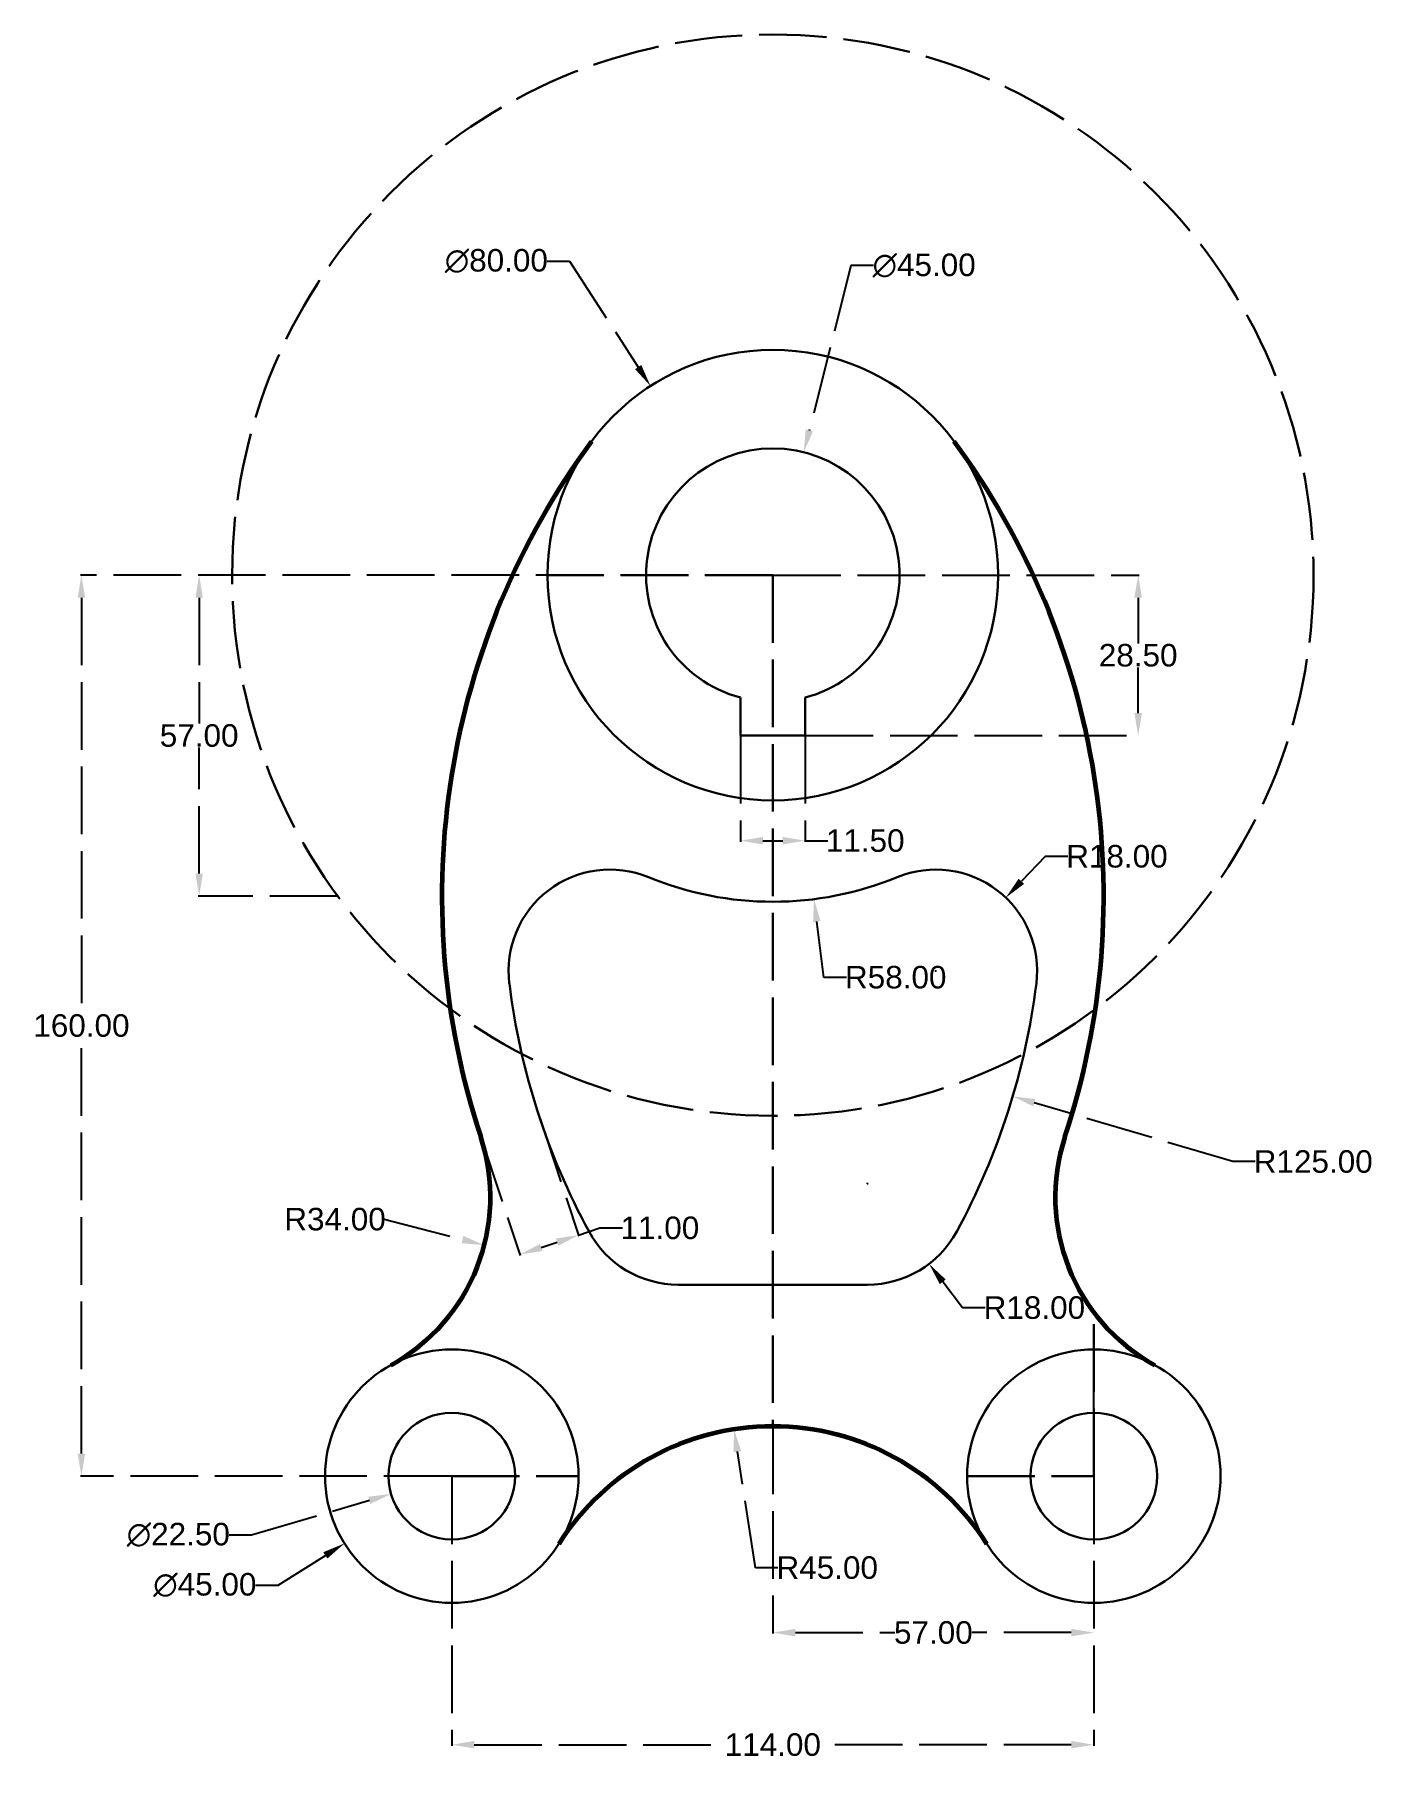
# Model space of a CAD drawing. Header units: metres. Extents: x -102 to 135, y -195 to 111.
import ezdxf

# ---------------------------------------------------------------- set-up
doc = ezdxf.new("R2010")
doc.units = ezdxf.units.M
doc.header["$MEASUREMENT"] = 0
doc.linetypes.add('ACAD_ISO02W100', pattern=[15, 12, -3])
for name, color, linetype, lineweight in [('Layer1', 170, 'Continuous', 60), ('Layer2', 80, 'Continuous', 30), ('Layer4', 50, 'ACAD_ISO02W100', 30)]:
    doc.layers.add(name, color=color, linetype=linetype, lineweight=lineweight)
doc.layers.add('Layer3', color=8, linetype='ACAD_ISO02W100', lineweight=30, plot=False)
doc.styles.get("Standard").update_dxf_attribs({"font": 'arial.ttf'})
doc.dimstyles.get("Standard").update_dxf_attribs({"dimtxt": 4, "dimasz": 4, "dimexe": 0.18, "dimexo": 0.0625, "dimgap": 0.09, "dimtad": 0, "dimtih": 1, "dimtoh": 1, "dimzin": 0, "dimdsep": 46, "dimtxsty": 'Standard', "dimcen": 0.09, "dimadec": 0, "dimazin": 0, "dimtfac": 1, "dimtofl": 0, "dimtmove": 0, "dimatfit": 3, "dimfxl": 1, "dimtolj": 1, "dimtzin": 0, "dimarcsym": 0})

# ---------------------------------------------------------------- blocks, each defined once
blk = doc.blocks.new('*D2')
at = {"layer": 'Defpoints', "color": 0, "transparency": 16777216}
for p in [(28.72, 14.94), (-94.04, -145.06), (-28.28, -145.06)]:
    blk.add_point(p, dxfattribs=at)
at = {"layer": 'Layer4', "color": 0, "lineweight": -2, "transparency": 16777216}
for p, q in [((28.66, 14.94), (-94.22, 14.94)), ((-94.04, 10.94), (-94.04, -62.92)), ((-94.04, -141.06), (-94.04, -67.19)), ((-28.34, -145.06), (-94.22, -145.06))]:
    blk.add_line(p, q, dxfattribs=at)
at = {"layer": 'Layer4', "color": 0, "transparency": 16777216}
for points in [[(-94.71, 10.94), (-93.38, 10.94), (-94.04, 14.94)], [(-94.71, -141.06), (-93.38, -141.06), (-94.04, -145.06)]]:
    blk.add_solid(points, dxfattribs=at)
at = {"layer": 'Layer4', "color": 0, "transparency": 16777216, "insert": (-94.04, -65.06), "char_height": 4, "attachment_point": 5}
blk.add_mtext('\\A1;160.00', dxfattribs=at)
blk = doc.blocks.new('*D3')
at = {"layer": 'Defpoints', "color": 0, "transparency": 16777216}
for p in [(28.72, 14.94), (-73.14, -42.06), (-48.52, -42.06)]:
    blk.add_point(p, dxfattribs=at)
at = {"layer": 'Layer4', "color": 0, "lineweight": -2, "transparency": 16777216}
for p, q in [((28.66, 14.94), (-73.32, 14.94)), ((-73.14, 10.94), (-73.14, -11.42)), ((-73.14, -38.06), (-73.14, -15.69)), ((-48.59, -42.06), (-73.32, -42.06))]:
    blk.add_line(p, q, dxfattribs=at)
at = {"layer": 'Layer4', "color": 0, "transparency": 16777216}
for points in [[(-73.8, 10.94), (-72.47, 10.94), (-73.14, 14.94)], [(-73.8, -38.06), (-72.47, -38.06), (-73.14, -42.06)]]:
    blk.add_solid(points, dxfattribs=at)
at = {"layer": 'Layer4', "color": 0, "transparency": 16777216, "insert": (-73.14, -13.56), "char_height": 4, "attachment_point": 5}
blk.add_mtext('\\A1;57.00', dxfattribs=at)
blk = doc.blocks.new('*D4')
at = {"layer": 'Defpoints', "color": 0, "transparency": 16777216}
for p in [(-48.52, -42.06), (71.31, -77.61)]:
    blk.add_point(p, dxfattribs=at)
at = {"layer": 'Layer4', "color": 0, "lineweight": -2, "transparency": 16777216}
for p, q in [((-48.61, -42.06), (-48.43, -42.06)), ((-48.52, -42.15), (-48.52, -41.97)), ((110.37, -89.21), (75.15, -78.75)), ((114.37, -89.21), (110.37, -89.21))]:
    blk.add_line(p, q, dxfattribs=at)
at = {"layer": 'Layer4', "color": 0, "transparency": 16777216}
blk.add_solid([(75.34, -78.11), (74.96, -79.39), (71.31, -77.61)], dxfattribs=at)
at = {"layer": 'Layer4', "color": 0, "transparency": 16777216, "insert": (124.67, -89.21), "char_height": 4, "attachment_point": 5}
blk.add_mtext('\\A1;R125.00', dxfattribs=at)
blk = doc.blocks.new('*D5')
at = {"layer": 'Defpoints', "color": 0, "transparency": 16777216}
for p in [(-12.69, -81.35), (-23.14, -84.81), (-5.77, -102.25)]:
    blk.add_point(p, dxfattribs=at)
at = {"layer": 'Layer4', "color": 0, "lineweight": -2, "transparency": 16777216}
for p, q in [((-12.67, -81.41), (-5.72, -102.42)), ((-23.12, -84.87), (-16.16, -105.88)), ((-5.77, -102.25), (-1.98, -100.99)), ((-1.98, -100.99), (2.02, -100.99)), ((-12.42, -104.45), (-9.57, -103.51))]:
    blk.add_line(p, q, dxfattribs=at)
at = {"layer": 'Layer4', "color": 0, "transparency": 16777216}
for points in [[(-12.63, -103.82), (-12.21, -105.08), (-16.22, -105.71)], [(-9.78, -102.87), (-9.36, -104.14), (-5.77, -102.25)]]:
    blk.add_solid(points, dxfattribs=at)
at = {"layer": 'Layer4', "color": 0, "transparency": 16777216, "insert": (8.67, -100.99), "char_height": 4, "attachment_point": 5}
blk.add_mtext('\\A1;11.00', dxfattribs=at)
blk = doc.blocks.new('*D6')
at = {"layer": 'Defpoints', "color": 0, "transparency": 16777216}
for p in [(22.97, -13.56), (34.47, -13.56), (34.47, -32.22)]:
    blk.add_point(p, dxfattribs=at)
at = {"layer": 'Layer4', "color": 0, "lineweight": -2, "transparency": 16777216}
for p, q in [((22.97, -13.62), (22.97, -32.4)), ((34.47, -13.62), (34.47, -32.4)), ((26.97, -32.22), (30.47, -32.22)), ((34.47, -32.22), (38.47, -32.22))]:
    blk.add_line(p, q, dxfattribs=at)
at = {"layer": 'Layer4', "color": 0, "transparency": 16777216}
for points in [[(26.97, -31.55), (26.97, -32.88), (22.97, -32.22)], [(30.47, -31.55), (30.47, -32.88), (34.47, -32.22)]]:
    blk.add_solid(points, dxfattribs=at)
at = {"layer": 'Layer4', "color": 0, "transparency": 16777216, "insert": (45.12, -32.22), "char_height": 4, "attachment_point": 5}
blk.add_mtext('\\A1;11.50', dxfattribs=at)
blk = doc.blocks.new('*D7')
at = {"layer": 'Defpoints', "color": 0, "transparency": 16777216}
for p in [(6.99, 48.53), (50.45, -18.64)]:
    blk.add_point(p, dxfattribs=at)
at = {"layer": 'Layer4', "color": 0, "lineweight": -2, "transparency": 16777216}
for p, q in [((-11.36, 70.72), (-7.36, 70.72)), ((-7.36, 70.72), (4.82, 51.89)), ((28.63, 14.94), (28.81, 14.94)), ((28.72, 14.85), (28.72, 15.03))]:
    blk.add_line(p, q, dxfattribs=at)
at = {"layer": 'Layer4', "color": 0, "transparency": 16777216}
blk.add_solid([(5.38, 52.25), (4.26, 51.52), (6.99, 48.53)], dxfattribs=at)
at = {"layer": 'Layer4', "color": 0, "transparency": 16777216, "insert": (-20.37, 70.72), "char_height": 4, "attachment_point": 5}
blk.add_mtext('\\A1;∅80.00', dxfattribs=at)
blk = doc.blocks.new('*D8')
at = {"layer": 'Defpoints', "color": 0, "transparency": 16777216}
for p in [(34.22, 36.76), (23.22, -6.87)]:
    blk.add_point(p, dxfattribs=at)
at = {"layer": 'Layer4', "color": 0, "lineweight": -2, "transparency": 16777216}
for p, q in [((42.58, 69.91), (35.2, 40.64)), ((46.58, 69.91), (42.58, 69.91)), ((28.63, 14.94), (28.81, 14.94)), ((28.72, 14.85), (28.72, 15.03))]:
    blk.add_line(p, q, dxfattribs=at)
at = {"layer": 'Layer4', "color": 0, "transparency": 16777216}
blk.add_solid([(34.55, 40.8), (35.85, 40.48), (34.22, 36.76)], dxfattribs=at)
at = {"layer": 'Layer4', "color": 0, "transparency": 16777216, "insert": (55.59, 69.91), "char_height": 4, "attachment_point": 5}
blk.add_mtext('\\A1;∅45.00', dxfattribs=at)
blk = doc.blocks.new('*D9')
at = {"layer": 'Defpoints', "color": 0, "transparency": 16777216}
for p in [(28.72, 14.94), (34.47, -13.56), (93.59, -13.56)]:
    blk.add_point(p, dxfattribs=at)
at = {"layer": 'Layer4', "color": 0, "lineweight": -2, "transparency": 16777216}
for p, q in [((28.78, 14.94), (93.77, 14.94)), ((93.59, 10.94), (93.59, 2.83)), ((93.59, -9.56), (93.59, -1.44)), ((34.53, -13.56), (93.77, -13.56))]:
    blk.add_line(p, q, dxfattribs=at)
at = {"layer": 'Layer4', "color": 0, "transparency": 16777216}
for points in [[(92.92, 10.94), (94.26, 10.94), (93.59, 14.94)], [(92.92, -9.56), (94.26, -9.56), (93.59, -13.56)]]:
    blk.add_solid(points, dxfattribs=at)
at = {"layer": 'Layer4', "color": 0, "transparency": 16777216, "insert": (93.59, 0.69), "char_height": 4, "attachment_point": 5}
blk.add_mtext('\\A1;28.50', dxfattribs=at)
blk = doc.blocks.new('*D10')
at = {"layer": 'Defpoints', "color": 0, "transparency": 16777216}
for p in [(28.72, 14.94), (36.03, -42.59)]:
    blk.add_point(p, dxfattribs=at)
at = {"layer": 'Layer4', "color": 0, "lineweight": -2, "transparency": 16777216}
for p, q in [((28.63, 14.94), (28.81, 14.94)), ((28.72, 14.85), (28.72, 15.03)), ((37.79, -56.48), (36.53, -46.56)), ((41.79, -56.48), (37.79, -56.48))]:
    blk.add_line(p, q, dxfattribs=at)
at = {"layer": 'Layer4', "color": 0, "transparency": 16777216}
blk.add_solid([(37.19, -46.48), (35.87, -46.65), (36.03, -42.59)], dxfattribs=at)
at = {"layer": 'Layer4', "color": 0, "transparency": 16777216, "insert": (50.54, -56.48), "char_height": 4, "attachment_point": 5}
blk.add_mtext('\\A1;R58.00', dxfattribs=at)
blk = doc.blocks.new('*D11')
at = {"layer": 'Defpoints', "color": 0, "transparency": 16777216}
for p in [(70.09, -42.32), (57.65, -55.34)]:
    blk.add_point(p, dxfattribs=at)
at = {"layer": 'Layer4', "color": 0, "lineweight": -2, "transparency": 16777216}
for p, q in [((77.08, -35.01), (72.85, -39.43)), ((81.08, -35.01), (77.08, -35.01)), ((57.56, -55.34), (57.74, -55.34)), ((57.65, -55.43), (57.65, -55.25))]:
    blk.add_line(p, q, dxfattribs=at)
at = {"layer": 'Layer4', "color": 0, "transparency": 16777216}
blk.add_solid([(72.37, -38.97), (73.33, -39.89), (70.09, -42.32)], dxfattribs=at)
at = {"layer": 'Layer4', "color": 0, "transparency": 16777216, "insert": (89.82, -35.01), "char_height": 4, "attachment_point": 5}
blk.add_mtext('\\A1;R18.00', dxfattribs=at)
blk = doc.blocks.new('*D12')
at = {"layer": 'Defpoints', "color": 0, "transparency": 16777216}
for p in [(45.54, -93.06), (56.46, -107.36)]:
    blk.add_point(p, dxfattribs=at)
at = {"layer": 'Layer4', "color": 0, "lineweight": -2, "transparency": 16777216}
for p, q in [((45.45, -93.06), (45.63, -93.06)), ((45.54, -93.15), (45.54, -92.97)), ((62.41, -115.15), (58.89, -110.54)), ((66.41, -115.15), (62.41, -115.15))]:
    blk.add_line(p, q, dxfattribs=at)
at = {"layer": 'Layer4', "color": 0, "transparency": 16777216}
blk.add_solid([(59.42, -110.14), (58.36, -110.95), (56.46, -107.36)], dxfattribs=at)
at = {"layer": 'Layer4', "color": 0, "transparency": 16777216, "insert": (75.16, -115.15), "char_height": 4, "attachment_point": 5}
blk.add_mtext('\\A1;R18.00', dxfattribs=at)
blk = doc.blocks.new('*D13')
at = {"layer": 'Defpoints', "color": 0, "transparency": 16777216}
for p in [(-55.41, -95.5), (-22.51, -104.05)]:
    blk.add_point(p, dxfattribs=at)
at = {"layer": 'Layer4', "color": 0, "lineweight": -2, "transparency": 16777216}
blk.add_line((-40.26, -99.44), (-26.38, -103.04), dxfattribs=at)
at = {"layer": 'Layer4', "color": 0, "transparency": 16777216}
blk.add_solid([(-26.21, -102.4), (-26.54, -103.69), (-22.51, -104.05)], dxfattribs=at)
at = {"layer": 'Layer4', "color": 0, "transparency": 16777216, "insert": (-49.01, -99.44), "char_height": 4, "attachment_point": 5}
blk.add_mtext('\\A1;R34.00', dxfattribs=at)
blk = doc.blocks.new('*D14')
at = {"layer": 'Defpoints', "color": 0, "transparency": 16777216}
for p in [(-17.48, -141.89), (-39.07, -148.22)]:
    blk.add_point(p, dxfattribs=at)
at = {"layer": 'Layer4', "color": 0, "lineweight": -2, "transparency": 16777216}
for p, q in [((-28.37, -145.06), (-28.19, -145.06)), ((-28.28, -145.15), (-28.28, -144.97)), ((-63.83, -155.48), (-42.91, -149.35)), ((-67.83, -155.48), (-63.83, -155.48))]:
    blk.add_line(p, q, dxfattribs=at)
at = {"layer": 'Layer4', "color": 0, "transparency": 16777216}
blk.add_solid([(-43.1, -148.71), (-42.72, -149.99), (-39.07, -148.22)], dxfattribs=at)
at = {"layer": 'Layer4', "color": 0, "transparency": 16777216, "insert": (-76.84, -155.48), "char_height": 4, "attachment_point": 5}
blk.add_mtext('\\A1;∅22.50', dxfattribs=at)
blk = doc.blocks.new('*D15')
at = {"layer": 'Defpoints', "color": 0, "transparency": 16777216}
for p in [(-9.21, -133.11), (-47.34, -157.01)]:
    blk.add_point(p, dxfattribs=at)
at = {"layer": 'Layer4', "color": 0, "lineweight": -2, "transparency": 16777216}
for p, q in [((-28.37, -145.06), (-28.19, -145.06)), ((-28.28, -145.15), (-28.28, -144.97)), ((-59.12, -164.39), (-50.73, -159.13)), ((-63.12, -164.39), (-59.12, -164.39))]:
    blk.add_line(p, q, dxfattribs=at)
at = {"layer": 'Layer4', "color": 0, "transparency": 16777216}
blk.add_solid([(-51.09, -158.56), (-50.38, -159.69), (-47.34, -157.01)], dxfattribs=at)
at = {"layer": 'Layer4', "color": 0, "transparency": 16777216, "insert": (-72.13, -164.39), "char_height": 4, "attachment_point": 5}
blk.add_mtext('\\A1;∅45.00', dxfattribs=at)
blk = doc.blocks.new('*D16')
at = {"layer": 'Defpoints', "color": 0, "transparency": 16777216}
for p in [(-28.28, -145.06), (85.72, -145.06), (85.72, -192.75)]:
    blk.add_point(p, dxfattribs=at)
at = {"layer": 'Layer4', "color": 0, "lineweight": -2, "transparency": 16777216}
for p, q in [((-28.28, -145.12), (-28.28, -192.93)), ((85.72, -145.12), (85.72, -192.93)), ((-24.28, -192.75), (20.52, -192.75)), ((81.72, -192.75), (36.92, -192.75))]:
    blk.add_line(p, q, dxfattribs=at)
at = {"layer": 'Layer4', "color": 0, "transparency": 16777216}
for points in [[(-24.28, -192.08), (-24.28, -193.41), (-28.28, -192.75)], [(81.72, -192.08), (81.72, -193.41), (85.72, -192.75)]]:
    blk.add_solid(points, dxfattribs=at)
at = {"layer": 'Layer4', "color": 0, "transparency": 16777216, "insert": (28.72, -192.75), "char_height": 4, "attachment_point": 5}
blk.add_mtext('\\A1;114.00', dxfattribs=at)
blk = doc.blocks.new('*D17')
at = {"layer": 'Defpoints', "color": 0, "transparency": 16777216}
for p in [(28.72, -136.21), (85.72, -145.06), (28.72, -172.84)]:
    blk.add_point(p, dxfattribs=at)
at = {"layer": 'Layer4', "color": 0, "lineweight": -2, "transparency": 16777216}
for p, q in [((28.72, -136.27), (28.72, -173.02)), ((85.72, -145.12), (85.72, -173.02)), ((32.72, -172.84), (50.39, -172.84)), ((81.72, -172.84), (64.05, -172.84))]:
    blk.add_line(p, q, dxfattribs=at)
at = {"layer": 'Layer4', "color": 0, "transparency": 16777216}
for points in [[(32.72, -172.18), (32.72, -173.51), (28.72, -172.84)], [(81.72, -172.18), (81.72, -173.51), (85.72, -172.84)]]:
    blk.add_solid(points, dxfattribs=at)
at = {"layer": 'Layer4', "color": 0, "transparency": 16777216, "insert": (57.22, -172.84), "char_height": 4, "attachment_point": 5}
blk.add_mtext('\\A1;57.00', dxfattribs=at)
blk = doc.blocks.new('*D18')
at = {"layer": 'Defpoints', "color": 0, "transparency": 16777216}
for p in [(21.82, -136.74), (28.72, -181.21)]:
    blk.add_point(p, dxfattribs=at)
at = {"layer": 'Layer4', "color": 0, "lineweight": -2, "transparency": 16777216}
for p, q in [((25.63, -161.32), (22.43, -140.7)), ((29.63, -161.32), (25.63, -161.32))]:
    blk.add_line(p, q, dxfattribs=at)
at = {"layer": 'Layer4', "color": 0, "transparency": 16777216}
blk.add_solid([(23.09, -140.59), (21.77, -140.8), (21.82, -136.74)], dxfattribs=at)
at = {"layer": 'Layer4', "color": 0, "transparency": 16777216, "insert": (38.38, -161.32), "char_height": 4, "attachment_point": 5}
blk.add_mtext('\\A1;R45.00', dxfattribs=at)

msp = doc.modelspace()

# ---------------------------------------------------------------- linework, layer by layer
msp.add_line((85.722, -145.055), (85.722, -122.555))
for radius, start, end in [(136, 341.67737, 36.42357), (125, 331.53411, 352.87056)]:
    msp.add_arc((-48.524, -42.055), radius, start, end)
at = {"layer": 'Layer1'}
for centre, radius, start, end in [((105.969, -42.055), 136, 143.57643, 198.32263), ((-48.524, -42.055), 136, 341.67737, 36.42357), ((-55.413, -95.498), 34, 298.7026, 18.32263), ((112.857, -95.498), 34, 161.67737, 241.2974), ((28.722, -181.211), 45, 32.38754, 147.61246)]:
    msp.add_arc(centre, radius, start, end, dxfattribs=at)
at = {"layer": 'Layer2'}
for p, q in [((22.972, -13.555), (22.972, -6.808)), ((34.472, -13.555), (34.472, -6.808)), ((22.972, -13.555), (34.472, -13.555)), ((45.54, -111.055), (11.905, -111.055))]:
    msp.add_line(p, q, dxfattribs=at)
for centre, radius in [((28.722, 14.945), 40), ((-28.278, -145.055), 22.5), ((85.722, -145.055), 22.5), ((-28.278, -145.055), 11.25), ((85.722, -145.055), 11.25)]:
    msp.add_circle(centre, radius, dxfattribs=at)
for centre, radius, start, end in [((28.722, 14.945), 22.5, 284.80651, 255.19349), ((-0.204, -55.335), 18, 67.62854, 187.12944), ((28.722, 14.945), 58, 247.62854, 292.37146), ((57.649, -55.335), 18, 352.87056, 112.37146), ((105.969, -42.055), 125, 187.12944, 208.46589), ((-48.524, -42.055), 125, 331.53411, 352.87056), ((11.905, -93.055), 18, 208.46589, 270), ((45.54, -93.055), 18, 270, 331.53411)]:
    msp.add_arc(centre, radius, start, end, dxfattribs=at)
at = {"layer": 'Layer3'}
for p, q in [((28.722, 14.945), (-11.278, 14.945)), ((28.722, 14.945), (28.722, -136.211)), ((85.722, -145.055), (85.722, -115.984)), ((-28.278, -145.055), (-5.778, -145.055)), ((63.222, -145.055), (85.722, -145.055))]:
    msp.add_line(p, q, dxfattribs=at)
msp.add_circle((28.722, 14.945), 96, dxfattribs=at)

# ---------------------------------------------------------------- dimensions: what is measured, and where the dimension line sits
at = {"layer": 'Layer4'}
for p1, p2, picture, middle in [((50.451, -18.639), (6.993, 48.528), '*D7', (-20.371, 70.717)), ((23.223, -6.873), (34.222, 36.762), '*D8', (55.585, 69.911)), ((-9.213, -133.106), (-47.342, -157.005), '*D15', (-72.125, -164.386)), ((-17.482, -141.89), (-39.073, -148.221), '*D14', (-76.84, -155.482))]:
    dim = msp.add_diameter_dim_2p(p1=p1, p2=p2, dimstyle='Standard', dxfattribs=at)
    dim.commit()
    dim.dimension.update_dxf_attribs({"geometry": picture, "text_midpoint": middle, "dimtype": 163})
for base, p2, picture, middle in [((-94.042, -145.055), (-28.278, -145.055), '*D2', (-94.042, -65.055)), ((-73.136, -42.055), (-48.524, -42.055), '*D3', (-73.136, -13.555)), ((93.59, -13.555), (34.472, -13.555), '*D9', (93.59, 0.695))]:
    dim = msp.add_linear_dim(base=base, p1=(28.722, 14.945), p2=p2, angle=90, dimstyle='Standard', dxfattribs=at)
    dim.commit()
    dim.dimension.update_dxf_attribs({"geometry": picture, "text_midpoint": middle})
for center, mpoint, picture, middle in [((28.722, 14.945), (36.026, -42.594), '*D10', (50.535, -56.484)), ((57.649, -55.335), (70.085, -42.323), '*D11', (89.822, -35.008)), ((-48.524, -42.055), (71.311, -77.615), '*D4', (124.672, -89.205)), ((45.54, -93.055), (56.463, -107.362), '*D12', (75.155, -115.149)), ((-55.413, -95.498), (-22.505, -104.049), '*D13', (-40.26, -99.435)), ((28.722, -181.211), (21.82, -136.744), '*D18', (38.381, -161.319))]:
    dim = msp.add_radius_dim(center=center, mpoint=mpoint, dimstyle='Standard', dxfattribs=at)
    dim.commit()
    dim.dimension.update_dxf_attribs({"geometry": picture, "text_midpoint": middle, "dimtype": 164})
for base, p1, p2, picture, middle in [((34.472, -32.215), (22.972, -13.555), (34.472, -13.555), '*D6', (45.116, -32.215)), ((28.722, -172.843), (85.722, -145.055), (28.722, -136.211), '*D17', (57.222, -172.843)), ((85.722, -192.747), (-28.278, -145.055), (85.722, -145.055), '*D16', (28.722, -192.747))]:
    dim = msp.add_linear_dim(base=base, p1=p1, p2=p2, dimstyle='Standard', dxfattribs=at)
    dim.commit()
    dim.dimension.update_dxf_attribs({"geometry": picture, "text_midpoint": middle})
dim = msp.add_aligned_dim(p1=(-23.136, -84.809), p2=(-12.694, -81.351), distance=-22.014, dimstyle='Standard', dxfattribs=at)
dim.commit()
dim.dimension.update_dxf_attribs({"geometry": '*D5', "text_midpoint": (8.668, -100.992)})

doc.saveas('drawing.dxf')
